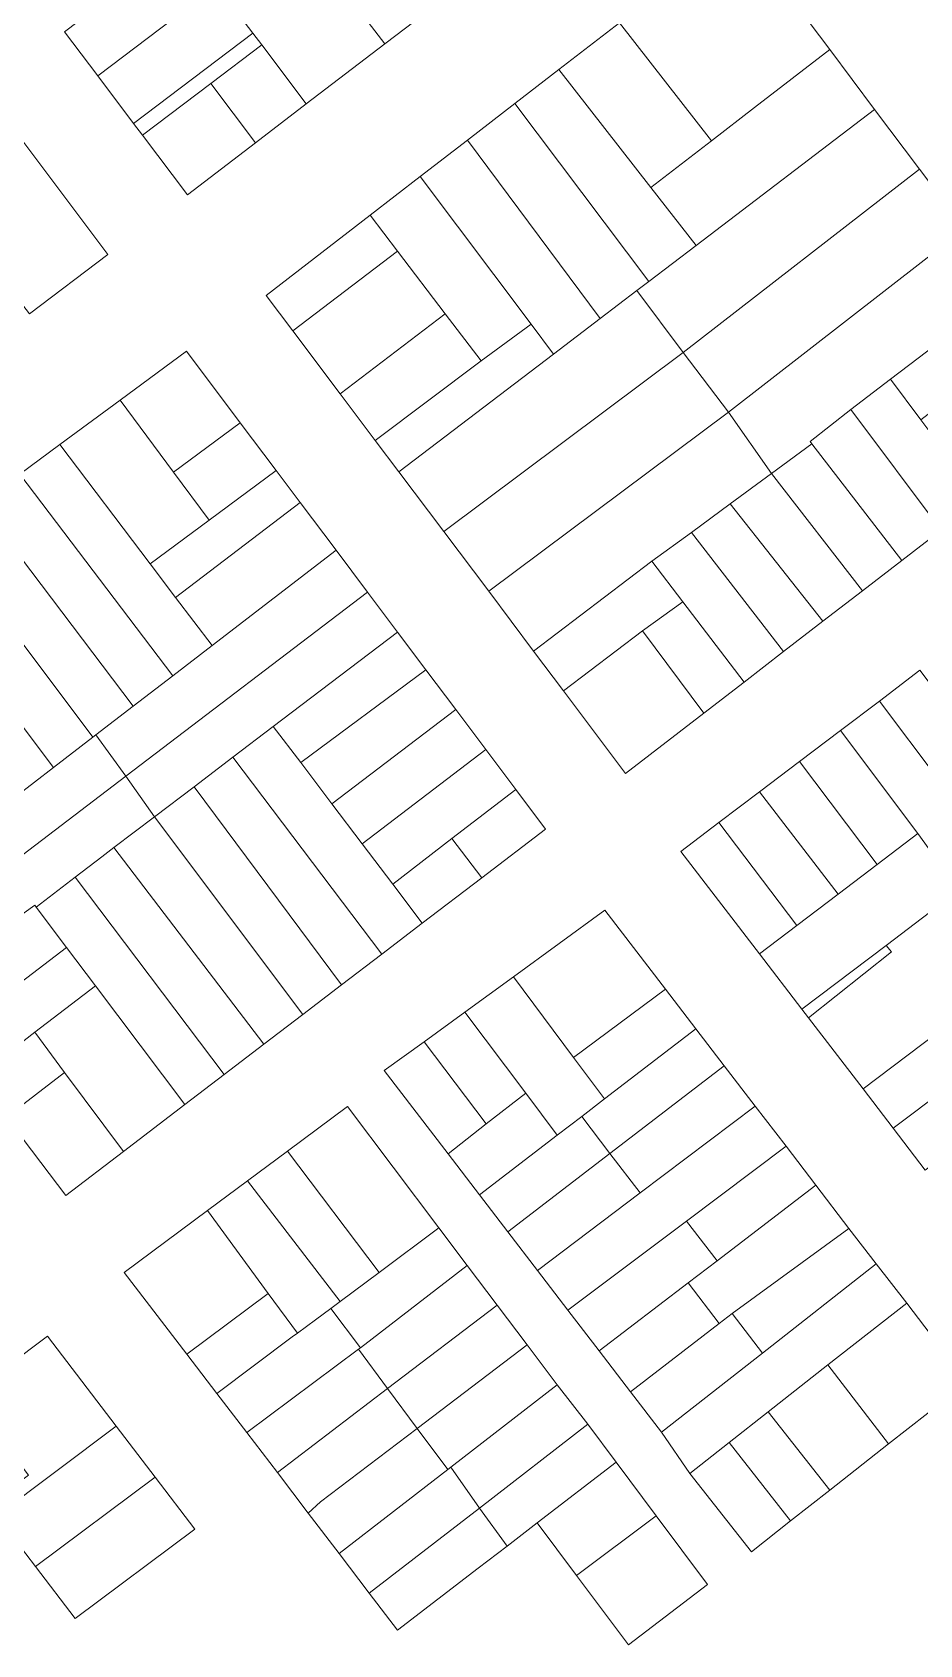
# Model space of a CAD drawing. Header units: metres. Extents: x 3873 to 16340, y -5213 to 3289.
# Drawn here: x 4072.3 to 4250.5, y 433.7 to 757.2 of the extents above; entities that cross this region are included whole.
import ezdxf

# ---------------------------------------------------------------- set-up
doc = ezdxf.new("R2010")
doc.units = ezdxf.units.M
doc.layers.add('CONTEXTO-MANZANAS', color=8, linetype='Continuous', lineweight=0, plot=False)
doc.layers.add('CONTEXTO-PARCELAS', color=9, linetype='Continuous', lineweight=0, plot=False)

msp = doc.modelspace()

# ---------------------------------------------------------------- linework, layer by layer
at = {"layer": 'CONTEXTO-MANZANAS'}
for points in [[(4158.88, 766.92), (4143.1, 754.85), (4127.35, 742.82), (4117.13, 735.01), (4103.5, 724.57), (4094.48, 736.53), (4092.7, 738.88), (4085.49, 748.41), (4078.82, 757.26)], [(4226.38, 761.7), (4232.38, 753.7), (4241.38, 741.7), (4250.41, 729.73), (4259.41, 717.73)], [(4254.78, 657.32), (4246.85, 651.2), (4238.94, 645.1), (4231.03, 639.01), (4223.13, 632.92), (4215.19, 626.79), (4207.1, 620.57), (4191.41, 608.45), (4178.97, 625.04), (4172.94, 633.04), (4164.01, 645.06), (4154.94, 657.01), (4145.94, 668.98), (4141.19, 675.29), (4134.16, 684.64), (4124.66, 697.29), (4119.32, 704.39), (4140.16, 720.48), (4150.19, 728.23), (4159.72, 735.54), (4169.22, 742.89), (4178.04, 749.7), (4190.22, 759.07)], [(4069.63, 736.42), (4087.5, 712.6), (4071.82, 700.7)], [(4103.29, 693.23), (4114.1, 678.82), (4121.32, 669.23), (4126.1, 662.85), (4133.32, 653.26), (4139.63, 644.85), (4145.66, 636.82), (4151.35, 629.26), (4157.35, 621.29), (4163.35, 613.29), (4169.38, 605.29), (4175.38, 597.32), (4162.57, 587.54), (4150.63, 578.45), (4142.5, 572.23), (4134.41, 566.04), (4126.66, 560.14), (4118.85, 554.17), (4110.88, 548.1), (4102.94, 542.04), (4090.63, 532.64), (4079.1, 523.82), (4067.19, 539.54)], [(4069.86, 668.49), (4077.91, 674.45), (4089.97, 683.39), (4103.29, 693.23)], [(4251.57, 528.89), (4245.1, 537.29), (4239.07, 545.2), (4228.16, 559.42), (4226.82, 561.17), (4218.29, 572.26), (4202.5, 592.85), (4210.16, 598.64), (4218.32, 604.82), (4226.35, 610.89), (4234.53, 617.1), (4242.38, 623.01), (4250.5, 629.17)], [(4159.16, 560.6), (4168.91, 567.7), (4187.29, 581.07), (4199.44, 565.2), (4205.54, 557.26), (4211.19, 549.85), (4217.41, 541.76), (4223.63, 533.67), (4229.6, 525.85), (4236.25, 517.2), (4241.69, 510.1), (4247.85, 502.23), (4259.94, 486.29), (4244.19, 473.95), (4232.41, 464.7), (4224.55, 458.52), (4216.69, 452.34), (4204.33, 468.06), (4198.63, 476.32), (4192.41, 484.42), (4186.13, 492.64), (4179.85, 500.82), (4173.75, 508.76), (4167.79, 516.54), (4162.13, 523.92), (4155.82, 532.17), (4143, 548.85), (4150.97, 554.64), (4159.16, 560.6)]]:
    msp.add_lwpolyline(points, dxfattribs=at)
at = {"layer": 'CONTEXTO-PARCELAS'}
for points in [[(4143.1, 754.85), (4106.63, 802.26), (4107.35, 802.76), (4122.55, 814.37), (4134.76, 798.25), (4158.88, 766.92), (4143.1, 754.85)], [(4143.1, 754.85), (4106.63, 802.26), (4107.35, 802.76), (4122.55, 814.37), (4134.76, 798.25), (4158.88, 766.92), (4143.1, 754.85)], [(4109.4, 766.52), (4091.1, 790.35), (4106.63, 802.26), (4143.1, 754.85), (4127.35, 742.82), (4118.4, 754.65), (4116.62, 757), (4109.4, 766.52)], [(4109.4, 766.52), (4091.1, 790.35), (4106.63, 802.26), (4143.1, 754.85), (4127.35, 742.82), (4118.4, 754.65), (4116.62, 757), (4109.4, 766.52)], [(4214.35, 777.7), (4226.38, 761.7), (4232.38, 753.7), (4217.29, 742.07), (4208.63, 735.39), (4190.22, 759.07), (4214.35, 777.7)], [(4214.35, 777.7), (4226.38, 761.7), (4232.38, 753.7), (4217.29, 742.07), (4208.63, 735.39), (4190.22, 759.07), (4214.35, 777.7)], [(4078.82, 757.26), (4096.41, 770.67), (4103.12, 761.76), (4085.49, 748.41), (4078.82, 757.26)], [(4078.82, 757.26), (4096.41, 770.67), (4103.12, 761.76), (4085.49, 748.41), (4078.82, 757.26)], [(4116.62, 757), (4092.7, 738.88), (4085.49, 748.41), (4103.12, 761.76), (4109.4, 766.52), (4116.62, 757)], [(4116.62, 757), (4092.7, 738.88), (4085.49, 748.41), (4103.12, 761.76), (4109.4, 766.52), (4116.62, 757)], [(4178.04, 749.7), (4190.22, 759.07), (4208.63, 735.39), (4196.5, 726.04), (4178.04, 749.7)], [(4178.04, 749.7), (4190.22, 759.07), (4208.63, 735.39), (4196.5, 726.04), (4178.04, 749.7)], [(4116.62, 757), (4118.4, 754.65), (4108.18, 746.91), (4094.48, 736.53), (4092.7, 738.88), (4116.62, 757)], [(4116.62, 757), (4118.4, 754.65), (4108.18, 746.91), (4094.48, 736.53), (4092.7, 738.88), (4116.62, 757)], [(4108.18, 746.91), (4118.4, 754.65), (4127.35, 742.82), (4117.13, 735.01), (4108.18, 746.91)], [(4108.18, 746.91), (4118.4, 754.65), (4127.35, 742.82), (4117.13, 735.01), (4108.18, 746.91)], [(4196.5, 726.04), (4208.63, 735.39), (4217.29, 742.07), (4232.38, 753.7), (4241.38, 741.7), (4205.6, 714.42), (4196.5, 726.04)], [(4196.5, 726.04), (4208.63, 735.39), (4217.29, 742.07), (4232.38, 753.7), (4241.38, 741.7), (4205.6, 714.42), (4196.5, 726.04)], [(4169.22, 742.89), (4178.04, 749.7), (4196.5, 726.04), (4205.6, 714.42), (4196.07, 707.17), (4169.22, 742.89)], [(4169.22, 742.89), (4178.04, 749.7), (4196.5, 726.04), (4205.6, 714.42), (4196.07, 707.17), (4169.22, 742.89)], [(4108.18, 746.91), (4117.13, 735.01), (4103.5, 724.57), (4094.48, 736.53), (4108.18, 746.91)], [(4108.18, 746.91), (4117.13, 735.01), (4103.5, 724.57), (4094.48, 736.53), (4108.18, 746.91)], [(4169.22, 742.89), (4196.07, 707.17), (4193.66, 705.35), (4186.32, 699.73), (4159.72, 735.54), (4169.22, 742.89)], [(4169.22, 742.89), (4196.07, 707.17), (4193.66, 705.35), (4186.32, 699.73), (4159.72, 735.54), (4169.22, 742.89)], [(4196.07, 707.17), (4205.6, 714.42), (4241.38, 741.7), (4250.41, 729.73), (4202.99, 692.94), (4193.66, 705.35), (4196.07, 707.17)], [(4196.07, 707.17), (4205.6, 714.42), (4241.38, 741.7), (4250.41, 729.73), (4202.99, 692.94), (4193.66, 705.35), (4196.07, 707.17)], [(4059.54, 716.48), (4051.57, 710.42), (4045.54, 718.17), (4069.63, 736.42), (4087.5, 712.6), (4071.82, 700.7), (4059.54, 716.48)], [(4059.54, 716.48), (4051.57, 710.42), (4045.54, 718.17), (4069.63, 736.42), (4087.5, 712.6), (4071.82, 700.7), (4059.54, 716.48)], [(4176.97, 692.6), (4172.47, 698.6), (4150.19, 728.23), (4159.72, 735.54), (4186.32, 699.73), (4176.97, 692.6)], [(4176.97, 692.6), (4172.47, 698.6), (4150.19, 728.23), (4159.72, 735.54), (4186.32, 699.73), (4176.97, 692.6)], [(4162.41, 691.26), (4155.22, 700.7), (4145.66, 713.26), (4140.16, 720.48), (4150.19, 728.23), (4172.47, 698.6), (4162.41, 691.26)], [(4162.41, 691.26), (4155.22, 700.7), (4145.66, 713.26), (4140.16, 720.48), (4150.19, 728.23), (4172.47, 698.6), (4162.41, 691.26)], [(4202.99, 692.94), (4250.41, 729.73), (4259.41, 717.73), (4212.06, 680.99), (4202.99, 692.94)], [(4202.99, 692.94), (4250.41, 729.73), (4259.41, 717.73), (4212.06, 680.99), (4202.99, 692.94)], [(4119.32, 704.39), (4140.16, 720.48), (4145.66, 713.26), (4124.66, 697.29), (4119.32, 704.39)], [(4119.32, 704.39), (4140.16, 720.48), (4145.66, 713.26), (4124.66, 697.29), (4119.32, 704.39)], [(4228.47, 675.07), (4228.82, 674.64), (4220.72, 668.67), (4212.06, 680.99), (4259.41, 717.73), (4268.44, 705.73), (4244.57, 687.57), (4236.6, 681.51), (4228.47, 675.07)], [(4228.47, 675.07), (4228.82, 674.64), (4220.72, 668.67), (4212.06, 680.99), (4259.41, 717.73), (4268.44, 705.73), (4244.57, 687.57), (4236.6, 681.51), (4228.47, 675.07)], [(4145.66, 713.26), (4155.22, 700.7), (4134.16, 684.64), (4124.66, 697.29), (4145.66, 713.26)], [(4145.66, 713.26), (4155.22, 700.7), (4134.16, 684.64), (4124.66, 697.29), (4145.66, 713.26)], [(4145.94, 668.98), (4176.97, 692.6), (4186.32, 699.73), (4193.66, 705.35), (4202.99, 692.94), (4154.94, 657.01), (4145.94, 668.98)], [(4145.94, 668.98), (4176.97, 692.6), (4186.32, 699.73), (4193.66, 705.35), (4202.99, 692.94), (4154.94, 657.01), (4145.94, 668.98)], [(4244.57, 687.57), (4268.44, 705.73), (4274.44, 697.73), (4250.69, 679.42), (4244.57, 687.57)], [(4244.57, 687.57), (4268.44, 705.73), (4274.44, 697.73), (4250.69, 679.42), (4244.57, 687.57)], [(4134.16, 684.64), (4155.22, 700.7), (4162.41, 691.26), (4141.19, 675.29), (4134.16, 684.64)], [(4134.16, 684.64), (4155.22, 700.7), (4162.41, 691.26), (4141.19, 675.29), (4134.16, 684.64)], [(4141.19, 675.29), (4162.41, 691.26), (4172.47, 698.6), (4176.97, 692.6), (4145.94, 668.98), (4141.19, 675.29)], [(4141.19, 675.29), (4162.41, 691.26), (4172.47, 698.6), (4176.97, 692.6), (4145.94, 668.98), (4141.19, 675.29)], [(4103.29, 693.23), (4114.1, 678.82), (4100.69, 668.92), (4089.97, 683.39), (4103.29, 693.23)], [(4103.29, 693.23), (4114.1, 678.82), (4100.69, 668.92), (4089.97, 683.39), (4103.29, 693.23)], [(4202.99, 692.94), (4212.06, 680.99), (4164.01, 645.06), (4154.94, 657.01), (4202.99, 692.94)], [(4202.99, 692.94), (4212.06, 680.99), (4164.01, 645.06), (4154.94, 657.01), (4202.99, 692.94)], [(4244.57, 687.57), (4250.69, 679.42), (4256.69, 671.42), (4262.69, 663.42), (4254.78, 657.32), (4236.6, 681.51), (4244.57, 687.57)], [(4244.57, 687.57), (4250.69, 679.42), (4256.69, 671.42), (4262.69, 663.42), (4254.78, 657.32), (4236.6, 681.51), (4244.57, 687.57)], [(4077.91, 674.45), (4089.97, 683.39), (4100.69, 668.92), (4107.85, 659.26), (4096.04, 650.54), (4077.91, 674.45)], [(4077.91, 674.45), (4089.97, 683.39), (4100.69, 668.92), (4107.85, 659.26), (4096.04, 650.54), (4077.91, 674.45)], [(4164.01, 645.06), (4212.06, 680.99), (4220.72, 668.67), (4212.41, 662.54), (4204.63, 656.79), (4196.66, 651.07), (4172.94, 633.04), (4164.01, 645.06)], [(4164.01, 645.06), (4212.06, 680.99), (4220.72, 668.67), (4212.41, 662.54), (4204.63, 656.79), (4196.66, 651.07), (4172.94, 633.04), (4164.01, 645.06)], [(4228.82, 674.64), (4228.47, 675.07), (4236.6, 681.51), (4254.78, 657.32), (4246.85, 651.2), (4228.82, 674.64)], [(4228.82, 674.64), (4228.47, 675.07), (4236.6, 681.51), (4254.78, 657.32), (4246.85, 651.2), (4228.82, 674.64)], [(4107.85, 659.26), (4100.69, 668.92), (4114.1, 678.82), (4121.32, 669.23), (4107.85, 659.26)], [(4107.85, 659.26), (4100.69, 668.92), (4114.1, 678.82), (4121.32, 669.23), (4107.85, 659.26)], [(4069.86, 668.49), (4077.91, 674.45), (4096.04, 650.54), (4101.13, 643.79), (4108.44, 634.14), (4100.54, 628.07), (4069.86, 668.49)], [(4069.86, 668.49), (4077.91, 674.45), (4096.04, 650.54), (4101.13, 643.79), (4108.44, 634.14), (4100.54, 628.07), (4069.86, 668.49)], [(4238.94, 645.1), (4220.72, 668.67), (4228.82, 674.64), (4246.85, 651.2), (4238.94, 645.1)], [(4238.94, 645.1), (4220.72, 668.67), (4228.82, 674.64), (4246.85, 651.2), (4238.94, 645.1)], [(4061.82, 662.54), (4069.86, 668.49), (4100.54, 628.07), (4092.6, 621.98), (4061.82, 662.54)], [(4061.82, 662.54), (4069.86, 668.49), (4100.54, 628.07), (4092.6, 621.98), (4061.82, 662.54)], [(4101.13, 643.79), (4096.04, 650.54), (4107.85, 659.26), (4121.32, 669.23), (4126.1, 662.85), (4101.13, 643.79)], [(4101.13, 643.79), (4096.04, 650.54), (4107.85, 659.26), (4121.32, 669.23), (4126.1, 662.85), (4101.13, 643.79)], [(4212.41, 662.54), (4220.72, 668.67), (4238.94, 645.1), (4231.03, 639.01), (4212.41, 662.54)], [(4212.41, 662.54), (4220.72, 668.67), (4238.94, 645.1), (4231.03, 639.01), (4212.41, 662.54)], [(4053.79, 656.6), (4061.82, 662.54), (4092.6, 621.98), (4085.1, 616.23), (4084.5, 615.76), (4053.79, 656.6)], [(4053.79, 656.6), (4061.82, 662.54), (4092.6, 621.98), (4085.1, 616.23), (4084.5, 615.76), (4053.79, 656.6)], [(4108.44, 634.14), (4101.13, 643.79), (4126.1, 662.85), (4133.32, 653.26), (4108.44, 634.14)], [(4108.44, 634.14), (4101.13, 643.79), (4126.1, 662.85), (4133.32, 653.26), (4108.44, 634.14)], [(4223.13, 632.92), (4204.63, 656.79), (4212.41, 662.54), (4231.03, 639.01), (4223.13, 632.92)], [(4223.13, 632.92), (4204.63, 656.79), (4212.41, 662.54), (4231.03, 639.01), (4223.13, 632.92)], [(4202.91, 642.89), (4196.66, 651.07), (4204.63, 656.79), (4223.13, 632.92), (4215.19, 626.79), (4202.91, 642.89)], [(4202.91, 642.89), (4196.66, 651.07), (4204.63, 656.79), (4223.13, 632.92), (4215.19, 626.79), (4202.91, 642.89)], [(4076.6, 609.67), (4045.75, 650.67), (4053.79, 656.6), (4084.5, 615.76), (4076.6, 609.67)], [(4076.6, 609.67), (4045.75, 650.67), (4053.79, 656.6), (4084.5, 615.76), (4076.6, 609.67)], [(4069, 603.82), (4037.72, 644.7), (4045.75, 650.67), (4076.6, 609.67), (4069, 603.82)], [(4069, 603.82), (4037.72, 644.7), (4045.75, 650.67), (4076.6, 609.67), (4069, 603.82)], [(4108.44, 634.14), (4133.32, 653.26), (4139.63, 644.85), (4091.13, 607.92), (4085.1, 616.23), (4092.6, 621.98), (4100.54, 628.07), (4108.44, 634.14)], [(4108.44, 634.14), (4133.32, 653.26), (4139.63, 644.85), (4091.13, 607.92), (4085.1, 616.23), (4092.6, 621.98), (4100.54, 628.07), (4108.44, 634.14)], [(4178.97, 625.04), (4172.94, 633.04), (4196.66, 651.07), (4202.91, 642.89), (4194.79, 637.07), (4178.97, 625.04)], [(4178.97, 625.04), (4172.94, 633.04), (4196.66, 651.07), (4202.91, 642.89), (4194.79, 637.07), (4178.97, 625.04)], [(4096.88, 599.79), (4091.13, 607.92), (4139.63, 644.85), (4145.66, 636.82), (4120.72, 617.92), (4112.63, 611.76), (4104.82, 605.82), (4096.88, 599.79)], [(4096.88, 599.79), (4091.13, 607.92), (4139.63, 644.85), (4145.66, 636.82), (4120.72, 617.92), (4112.63, 611.76), (4104.82, 605.82), (4096.88, 599.79)], [(4207.1, 620.57), (4194.79, 637.07), (4202.91, 642.89), (4215.19, 626.79), (4207.1, 620.57)], [(4207.1, 620.57), (4194.79, 637.07), (4202.91, 642.89), (4215.19, 626.79), (4207.1, 620.57)], [(4126.22, 610.67), (4120.72, 617.92), (4145.66, 636.82), (4151.35, 629.26), (4126.22, 610.67)], [(4126.22, 610.67), (4120.72, 617.92), (4145.66, 636.82), (4151.35, 629.26), (4126.22, 610.67)], [(4178.97, 625.04), (4194.79, 637.07), (4207.1, 620.57), (4191.41, 608.45), (4178.97, 625.04)], [(4178.97, 625.04), (4194.79, 637.07), (4207.1, 620.57), (4191.41, 608.45), (4178.97, 625.04)], [(4126.22, 610.67), (4151.35, 629.26), (4157.35, 621.29), (4132.5, 602.39), (4126.22, 610.67)], [(4126.22, 610.67), (4151.35, 629.26), (4157.35, 621.29), (4132.5, 602.39), (4126.22, 610.67)], [(4242.38, 623.01), (4250.5, 629.17), (4286.73, 581.22), (4279.19, 575.54), (4266.35, 591.17), (4242.38, 623.01)], [(4242.38, 623.01), (4250.5, 629.17), (4286.73, 581.22), (4279.19, 575.54), (4266.35, 591.17), (4242.38, 623.01)], [(4138.57, 594.39), (4132.5, 602.39), (4157.35, 621.29), (4163.35, 613.29), (4138.57, 594.39)], [(4138.57, 594.39), (4132.5, 602.39), (4157.35, 621.29), (4163.35, 613.29), (4138.57, 594.39)], [(4242.38, 623.01), (4266.35, 591.17), (4258.32, 585.07), (4250.1, 596.42), (4234.53, 617.1), (4242.38, 623.01)], [(4242.38, 623.01), (4266.35, 591.17), (4258.32, 585.07), (4250.1, 596.42), (4234.53, 617.1), (4242.38, 623.01)], [(4126.22, 610.67), (4132.5, 602.39), (4138.57, 594.39), (4144.69, 586.29), (4150.63, 578.45), (4142.5, 572.23), (4112.63, 611.76), (4120.72, 617.92), (4126.22, 610.67)], [(4126.22, 610.67), (4132.5, 602.39), (4138.57, 594.39), (4144.69, 586.29), (4150.63, 578.45), (4142.5, 572.23), (4112.63, 611.76), (4120.72, 617.92), (4126.22, 610.67)], [(4069, 603.82), (4076.6, 609.67), (4084.5, 615.76), (4085.1, 616.23), (4091.13, 607.92), (4043.1, 571.35), (4037.07, 579.29), (4061.13, 597.79), (4069, 603.82)], [(4069, 603.82), (4076.6, 609.67), (4084.5, 615.76), (4085.1, 616.23), (4091.13, 607.92), (4043.1, 571.35), (4037.07, 579.29), (4061.13, 597.79), (4069, 603.82)], [(4226.35, 610.89), (4234.53, 617.1), (4250.1, 596.42), (4241.88, 590.2), (4226.35, 610.89)], [(4226.35, 610.89), (4234.53, 617.1), (4250.1, 596.42), (4241.88, 590.2), (4226.35, 610.89)], [(4134.41, 566.04), (4104.82, 605.82), (4112.63, 611.76), (4142.5, 572.23), (4134.41, 566.04)], [(4134.41, 566.04), (4104.82, 605.82), (4112.63, 611.76), (4142.5, 572.23), (4134.41, 566.04)], [(4144.69, 586.29), (4138.57, 594.39), (4163.35, 613.29), (4169.38, 605.29), (4156.57, 595.45), (4144.69, 586.29)], [(4144.69, 586.29), (4138.57, 594.39), (4163.35, 613.29), (4169.38, 605.29), (4156.57, 595.45), (4144.69, 586.29)], [(4218.32, 604.82), (4226.35, 610.89), (4241.88, 590.2), (4234.1, 584.29), (4218.32, 604.82)], [(4218.32, 604.82), (4226.35, 610.89), (4241.88, 590.2), (4234.1, 584.29), (4218.32, 604.82)], [(4096.88, 599.79), (4088.75, 593.64), (4086.29, 591.76), (4080.94, 587.64), (4073.16, 581.64), (4072.85, 582.07), (4048.32, 564.45), (4043.1, 571.35), (4091.13, 607.92), (4096.88, 599.79)], [(4096.88, 599.79), (4088.75, 593.64), (4086.29, 591.76), (4080.94, 587.64), (4073.16, 581.64), (4072.85, 582.07), (4048.32, 564.45), (4043.1, 571.35), (4091.13, 607.92), (4096.88, 599.79)], [(4126.66, 560.14), (4096.88, 599.79), (4104.82, 605.82), (4134.41, 566.04), (4126.66, 560.14)], [(4126.66, 560.14), (4096.88, 599.79), (4104.82, 605.82), (4134.41, 566.04), (4126.66, 560.14)], [(4156.57, 595.45), (4169.38, 605.29), (4175.38, 597.32), (4162.57, 587.54), (4156.57, 595.45)], [(4156.57, 595.45), (4169.38, 605.29), (4175.38, 597.32), (4162.57, 587.54), (4156.57, 595.45)], [(4225.78, 577.98), (4210.16, 598.64), (4218.32, 604.82), (4234.1, 584.29), (4225.78, 577.98)], [(4225.78, 577.98), (4210.16, 598.64), (4218.32, 604.82), (4234.1, 584.29), (4225.78, 577.98)], [(4118.85, 554.17), (4088.75, 593.64), (4096.88, 599.79), (4126.66, 560.14), (4118.85, 554.17)], [(4118.85, 554.17), (4088.75, 593.64), (4096.88, 599.79), (4126.66, 560.14), (4118.85, 554.17)], [(4218.29, 572.26), (4202.5, 592.85), (4210.16, 598.64), (4225.78, 577.98), (4218.29, 572.26)], [(4218.29, 572.26), (4202.5, 592.85), (4210.16, 598.64), (4225.78, 577.98), (4218.29, 572.26)], [(4144.69, 586.29), (4156.57, 595.45), (4162.57, 587.54), (4150.63, 578.45), (4144.69, 586.29)], [(4144.69, 586.29), (4156.57, 595.45), (4162.57, 587.54), (4150.63, 578.45), (4144.69, 586.29)], [(4226.82, 561.17), (4218.29, 572.26), (4225.78, 577.98), (4234.1, 584.29), (4241.88, 590.2), (4250.1, 596.42), (4258.32, 585.07), (4243.69, 573.98), (4226.82, 561.17)], [(4226.82, 561.17), (4218.29, 572.26), (4225.78, 577.98), (4234.1, 584.29), (4241.88, 590.2), (4250.1, 596.42), (4258.32, 585.07), (4243.69, 573.98), (4226.82, 561.17)], [(4080.94, 587.64), (4086.29, 591.76), (4088.75, 593.64), (4118.85, 554.17), (4110.88, 548.1), (4080.94, 587.64)], [(4080.94, 587.64), (4086.29, 591.76), (4088.75, 593.64), (4118.85, 554.17), (4110.88, 548.1), (4080.94, 587.64)], [(4228.16, 559.42), (4244.78, 572.67), (4243.69, 573.98), (4258.32, 585.07), (4266.35, 591.17), (4279.19, 575.54), (4271.38, 569.64), (4239.07, 545.2), (4228.16, 559.42)], [(4228.16, 559.42), (4244.78, 572.67), (4243.69, 573.98), (4258.32, 585.07), (4266.35, 591.17), (4279.19, 575.54), (4271.38, 569.64), (4239.07, 545.2), (4228.16, 559.42)], [(4079.25, 573.54), (4073.16, 581.64), (4080.94, 587.64), (4110.88, 548.1), (4102.94, 542.04), (4085.04, 565.85), (4079.25, 573.54)], [(4079.25, 573.54), (4073.16, 581.64), (4080.94, 587.64), (4110.88, 548.1), (4102.94, 542.04), (4085.04, 565.85), (4079.25, 573.54)], [(4055.25, 555.29), (4048.32, 564.45), (4072.85, 582.07), (4073.16, 581.64), (4079.25, 573.54), (4055.25, 555.29)], [(4055.25, 555.29), (4048.32, 564.45), (4072.85, 582.07), (4073.16, 581.64), (4079.25, 573.54), (4055.25, 555.29)], [(4168.91, 567.7), (4187.29, 581.07), (4199.44, 565.2), (4181, 551.51), (4168.91, 567.7)], [(4168.91, 567.7), (4187.29, 581.07), (4199.44, 565.2), (4181, 551.51), (4168.91, 567.7)], [(4055.25, 555.29), (4079.25, 573.54), (4085.04, 565.85), (4072.88, 556.54), (4061.16, 547.51), (4055.25, 555.29)], [(4055.25, 555.29), (4079.25, 573.54), (4085.04, 565.85), (4072.88, 556.54), (4061.16, 547.51), (4055.25, 555.29)], [(4228.16, 559.42), (4226.82, 561.17), (4243.69, 573.98), (4244.78, 572.67), (4228.16, 559.42)], [(4228.16, 559.42), (4226.82, 561.17), (4243.69, 573.98), (4244.78, 572.67), (4228.16, 559.42)], [(4239.07, 545.2), (4271.38, 569.64), (4277.44, 561.57), (4245.1, 537.29), (4239.07, 545.2)], [(4239.07, 545.2), (4271.38, 569.64), (4277.44, 561.57), (4245.1, 537.29), (4239.07, 545.2)], [(4181, 551.51), (4187.22, 543.2), (4182.63, 539.67), (4177.72, 535.89), (4171.38, 544.35), (4159.16, 560.6), (4168.91, 567.7), (4181, 551.51)], [(4181, 551.51), (4187.22, 543.2), (4182.63, 539.67), (4177.72, 535.89), (4171.38, 544.35), (4159.16, 560.6), (4168.91, 567.7), (4181, 551.51)], [(4090.63, 532.64), (4078.85, 548.51), (4072.88, 556.54), (4085.04, 565.85), (4102.94, 542.04), (4090.63, 532.64)], [(4090.63, 532.64), (4078.85, 548.51), (4072.88, 556.54), (4085.04, 565.85), (4102.94, 542.04), (4090.63, 532.64)], [(4187.22, 543.2), (4181, 551.51), (4199.44, 565.2), (4205.54, 557.26), (4187.22, 543.2)], [(4187.22, 543.2), (4181, 551.51), (4199.44, 565.2), (4205.54, 557.26), (4187.22, 543.2)], [(4163.47, 538.17), (4150.97, 554.64), (4159.16, 560.6), (4171.38, 544.35), (4163.47, 538.17)], [(4163.47, 538.17), (4150.97, 554.64), (4159.16, 560.6), (4171.38, 544.35), (4163.47, 538.17)], [(4245.1, 537.29), (4277.44, 561.57), (4283.63, 553.35), (4251.57, 528.89), (4245.1, 537.29)], [(4245.1, 537.29), (4277.44, 561.57), (4283.63, 553.35), (4251.57, 528.89), (4245.1, 537.29)], [(4067.19, 539.54), (4061.16, 547.51), (4072.88, 556.54), (4078.85, 548.51), (4067.19, 539.54)], [(4067.19, 539.54), (4061.16, 547.51), (4072.88, 556.54), (4078.85, 548.51), (4067.19, 539.54)], [(4188.29, 532.26), (4182.63, 539.67), (4187.22, 543.2), (4205.54, 557.26), (4211.19, 549.85), (4188.29, 532.26)], [(4188.29, 532.26), (4182.63, 539.67), (4187.22, 543.2), (4205.54, 557.26), (4211.19, 549.85), (4188.29, 532.26)], [(4155.82, 532.17), (4143, 548.85), (4150.97, 554.64), (4163.47, 538.17), (4155.82, 532.17)], [(4155.82, 532.17), (4143, 548.85), (4150.97, 554.64), (4163.47, 538.17), (4155.82, 532.17)], [(4079.1, 523.82), (4067.19, 539.54), (4078.85, 548.51), (4090.63, 532.64), (4079.1, 523.82)], [(4079.1, 523.82), (4067.19, 539.54), (4078.85, 548.51), (4090.63, 532.64), (4079.1, 523.82)], [(4188.29, 532.26), (4211.19, 549.85), (4217.41, 541.76), (4194.35, 524.32), (4188.29, 532.26)], [(4188.29, 532.26), (4211.19, 549.85), (4217.41, 541.76), (4194.35, 524.32), (4188.29, 532.26)], [(4155.82, 532.17), (4163.47, 538.17), (4171.38, 544.35), (4177.72, 535.89), (4162.13, 523.92), (4155.82, 532.17)], [(4155.82, 532.17), (4163.47, 538.17), (4171.38, 544.35), (4177.72, 535.89), (4162.13, 523.92), (4155.82, 532.17)], [(4135.63, 541.67), (4153.97, 517.32), (4141.94, 508.35), (4123.57, 532.7), (4135.63, 541.67)], [(4135.63, 541.67), (4153.97, 517.32), (4141.94, 508.35), (4123.57, 532.7), (4135.63, 541.67)], [(4179.85, 500.82), (4173.75, 508.76), (4194.35, 524.32), (4217.41, 541.76), (4223.63, 533.67), (4203.63, 518.67), (4179.85, 500.82)], [(4179.85, 500.82), (4173.75, 508.76), (4194.35, 524.32), (4217.41, 541.76), (4223.63, 533.67), (4203.63, 518.67), (4179.85, 500.82)], [(4167.79, 516.54), (4162.13, 523.92), (4177.72, 535.89), (4182.63, 539.67), (4188.29, 532.26), (4167.79, 516.54)], [(4167.79, 516.54), (4162.13, 523.92), (4177.72, 535.89), (4182.63, 539.67), (4188.29, 532.26), (4167.79, 516.54)], [(4134.16, 502.57), (4115.57, 526.76), (4123.57, 532.7), (4141.94, 508.35), (4134.16, 502.57)], [(4134.16, 502.57), (4115.57, 526.76), (4123.57, 532.7), (4141.94, 508.35), (4134.16, 502.57)], [(4167.79, 516.54), (4188.29, 532.26), (4194.35, 524.32), (4173.75, 508.76), (4167.79, 516.54)], [(4167.79, 516.54), (4188.29, 532.26), (4194.35, 524.32), (4173.75, 508.76), (4167.79, 516.54)], [(4223.63, 533.67), (4229.6, 525.85), (4209.82, 510.73), (4203.63, 518.67), (4223.63, 533.67)], [(4223.63, 533.67), (4229.6, 525.85), (4209.82, 510.73), (4203.63, 518.67), (4223.63, 533.67)], [(4125.57, 496.17), (4119.69, 504.17), (4107.54, 520.79), (4115.57, 526.76), (4134.16, 502.57), (4132.25, 501.14), (4129.19, 498.85), (4125.57, 496.17)], [(4125.57, 496.17), (4119.69, 504.17), (4107.54, 520.79), (4115.57, 526.76), (4134.16, 502.57), (4132.25, 501.14), (4129.19, 498.85), (4125.57, 496.17)], [(4229.6, 525.85), (4236.25, 517.2), (4212.82, 500.14), (4210.22, 498.14), (4204, 506.29), (4209.82, 510.73), (4229.6, 525.85)], [(4229.6, 525.85), (4236.25, 517.2), (4212.82, 500.14), (4210.22, 498.14), (4204, 506.29), (4209.82, 510.73), (4229.6, 525.85)], [(4107.54, 520.79), (4119.69, 504.17), (4103.35, 491.98), (4090.82, 508.35), (4107.54, 520.79)], [(4107.54, 520.79), (4119.69, 504.17), (4103.35, 491.98), (4090.82, 508.35), (4107.54, 520.79)], [(4179.85, 500.82), (4203.63, 518.67), (4209.82, 510.73), (4204, 506.29), (4186.13, 492.64), (4179.85, 500.82)], [(4179.85, 500.82), (4203.63, 518.67), (4209.82, 510.73), (4204, 506.29), (4186.13, 492.64), (4179.85, 500.82)], [(4138.25, 493.26), (4132.25, 501.14), (4134.16, 502.57), (4141.94, 508.35), (4153.97, 517.32), (4159.63, 509.79), (4138.25, 493.26)], [(4138.25, 493.26), (4132.25, 501.14), (4134.16, 502.57), (4141.94, 508.35), (4153.97, 517.32), (4159.63, 509.79), (4138.25, 493.26)], [(4218.88, 492.2), (4212.82, 500.14), (4236.25, 517.2), (4241.69, 510.1), (4218.88, 492.2)], [(4218.88, 492.2), (4212.82, 500.14), (4236.25, 517.2), (4241.69, 510.1), (4218.88, 492.2)], [(4143.63, 485.1), (4137.85, 492.95), (4138.25, 493.26), (4159.63, 509.79), (4165.66, 501.79), (4143.63, 485.1)], [(4143.63, 485.1), (4137.85, 492.95), (4138.25, 493.26), (4159.63, 509.79), (4165.66, 501.79), (4143.63, 485.1)], [(4198.63, 476.32), (4218.88, 492.2), (4241.69, 510.1), (4247.85, 502.23), (4232.03, 489.82), (4220.05, 480.42), (4212.19, 474.24), (4204.33, 468.06), (4198.63, 476.32)], [(4198.63, 476.32), (4218.88, 492.2), (4241.69, 510.1), (4247.85, 502.23), (4232.03, 489.82), (4220.05, 480.42), (4212.19, 474.24), (4204.33, 468.06), (4198.63, 476.32)], [(4186.13, 492.64), (4204, 506.29), (4210.22, 498.14), (4192.41, 484.42), (4186.13, 492.64)], [(4186.13, 492.64), (4204, 506.29), (4210.22, 498.14), (4192.41, 484.42), (4186.13, 492.64)], [(4109.38, 484.1), (4103.35, 491.98), (4119.69, 504.17), (4125.57, 496.17), (4124.54, 495.42), (4109.38, 484.1)], [(4109.38, 484.1), (4103.35, 491.98), (4119.69, 504.17), (4125.57, 496.17), (4124.54, 495.42), (4109.38, 484.1)], [(4149.6, 477.07), (4143.63, 485.1), (4165.66, 501.79), (4171.69, 493.82), (4149.6, 477.07)], [(4149.6, 477.07), (4143.63, 485.1), (4165.66, 501.79), (4171.69, 493.82), (4149.6, 477.07)], [(4244.19, 473.95), (4232.03, 489.82), (4247.85, 502.23), (4259.94, 486.29), (4244.19, 473.95)], [(4244.19, 473.95), (4232.03, 489.82), (4247.85, 502.23), (4259.94, 486.29), (4244.19, 473.95)], [(4109.38, 484.1), (4124.54, 495.42), (4125.57, 496.17), (4129.19, 498.85), (4132.25, 501.14), (4138.25, 493.26), (4137.85, 492.95), (4115.38, 476.26), (4109.38, 484.1)], [(4109.38, 484.1), (4124.54, 495.42), (4125.57, 496.17), (4129.19, 498.85), (4132.25, 501.14), (4138.25, 493.26), (4137.85, 492.95), (4115.38, 476.26), (4109.38, 484.1)], [(4192.41, 484.42), (4210.22, 498.14), (4212.82, 500.14), (4218.88, 492.2), (4198.63, 476.32), (4192.41, 484.42)], [(4192.41, 484.42), (4210.22, 498.14), (4212.82, 500.14), (4218.88, 492.2), (4198.63, 476.32), (4192.41, 484.42)], [(4063.57, 461.67), (4071.57, 467.67), (4059.41, 483.6), (4075.41, 495.6), (4089.22, 477.54), (4065.16, 459.57), (4063.57, 461.67)], [(4063.57, 461.67), (4071.57, 467.67), (4059.41, 483.6), (4075.41, 495.6), (4089.22, 477.54), (4065.16, 459.57), (4063.57, 461.67)], [(4115.38, 476.26), (4137.85, 492.95), (4143.63, 485.1), (4121.54, 468.2), (4115.38, 476.26)], [(4115.38, 476.26), (4137.85, 492.95), (4143.63, 485.1), (4121.54, 468.2), (4115.38, 476.26)], [(4155.75, 468.85), (4149.6, 477.07), (4171.69, 493.82), (4177.72, 485.82), (4156.35, 469.29), (4155.75, 468.85)], [(4155.75, 468.85), (4149.6, 477.07), (4171.69, 493.82), (4177.72, 485.82), (4156.35, 469.29), (4155.75, 468.85)], [(4232.41, 464.7), (4220.05, 480.42), (4232.03, 489.82), (4244.19, 473.95), (4232.41, 464.7)], [(4232.41, 464.7), (4220.05, 480.42), (4232.03, 489.82), (4244.19, 473.95), (4232.41, 464.7)], [(4156.35, 469.29), (4177.72, 485.82), (4183.82, 477.92), (4162.1, 461.1), (4156.35, 469.29)], [(4156.35, 469.29), (4177.72, 485.82), (4183.82, 477.92), (4162.1, 461.1), (4156.35, 469.29)], [(4143.63, 485.1), (4149.6, 477.07), (4130.19, 462.32), (4127.72, 460.1), (4121.54, 468.2), (4143.63, 485.1)], [(4143.63, 485.1), (4149.6, 477.07), (4130.19, 462.32), (4127.72, 460.1), (4121.54, 468.2), (4143.63, 485.1)], [(4220.05, 480.42), (4232.41, 464.7), (4224.55, 458.52), (4212.19, 474.24), (4220.05, 480.42)], [(4220.05, 480.42), (4232.41, 464.7), (4224.55, 458.52), (4212.19, 474.24), (4220.05, 480.42)], [(4089.22, 477.54), (4097, 467.32), (4072.97, 449.35), (4065.16, 459.57), (4089.22, 477.54)], [(4089.22, 477.54), (4097, 467.32), (4072.97, 449.35), (4065.16, 459.57), (4089.22, 477.54)], [(4130.19, 462.32), (4149.6, 477.07), (4155.75, 468.85), (4133.91, 451.95), (4127.72, 460.1), (4130.19, 462.32)], [(4130.19, 462.32), (4149.6, 477.07), (4155.75, 468.85), (4133.91, 451.95), (4127.72, 460.1), (4130.19, 462.32)], [(4167.63, 453.48), (4162.1, 461.1), (4183.82, 477.92), (4189.51, 470.31), (4173.66, 458.12), (4167.63, 453.48)], [(4167.63, 453.48), (4162.1, 461.1), (4183.82, 477.92), (4189.51, 470.31), (4173.66, 458.12), (4167.63, 453.48)], [(4212.19, 474.24), (4224.55, 458.52), (4216.69, 452.34), (4204.33, 468.06), (4212.19, 474.24)], [(4212.19, 474.24), (4224.55, 458.52), (4216.69, 452.34), (4204.33, 468.06), (4212.19, 474.24)], [(4155.75, 468.85), (4156.35, 469.29), (4162.1, 461.1), (4139.97, 444.01), (4133.91, 451.95), (4155.75, 468.85)], [(4155.75, 468.85), (4156.35, 469.29), (4162.1, 461.1), (4139.97, 444.01), (4133.91, 451.95), (4155.75, 468.85)], [(4181.56, 447.58), (4173.66, 458.12), (4189.51, 470.31), (4197.57, 459.56), (4181.56, 447.58)], [(4181.56, 447.58), (4173.66, 458.12), (4189.51, 470.31), (4197.57, 459.56), (4181.56, 447.58)], [(4097, 467.32), (4105, 456.85), (4080.94, 438.92), (4072.97, 449.35), (4097, 467.32)], [(4097, 467.32), (4105, 456.85), (4080.94, 438.92), (4072.97, 449.35), (4097, 467.32)], [(4139.97, 444.01), (4162.1, 461.1), (4167.63, 453.48), (4161.85, 449.04), (4145.66, 436.57), (4139.97, 444.01)], [(4139.97, 444.01), (4162.1, 461.1), (4167.63, 453.48), (4161.85, 449.04), (4145.66, 436.57), (4139.97, 444.01)], [(4191.98, 433.67), (4181.56, 447.58), (4197.57, 459.56), (4207.88, 445.79), (4191.98, 433.67)], [(4191.98, 433.67), (4181.56, 447.58), (4197.57, 459.56), (4207.88, 445.79), (4191.98, 433.67)]]:
    msp.add_lwpolyline(points, dxfattribs=at)

doc.saveas('drawing.dxf')
